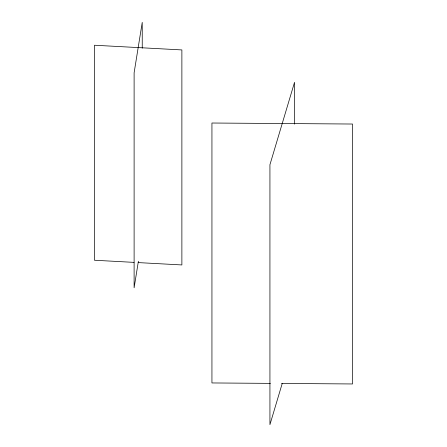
<?xml version="1.0" encoding="UTF-8"?>
<svg xmlns="http://www.w3.org/2000/svg" width="447" height="447" viewBox="0 0 447 447"><rect width="100%" height="100%" fill="white"/><g stroke="black" fill="none" stroke-linecap="round" stroke-linejoin="round"><path stroke-width="0.67" d="M138.397 261.232L134.111 287.823L134.111 72.811L142.241 22.35L142.241 48.181M282.23 383.453L269.932 424.65L269.932 164.72L294.528 82.326L294.528 124.137M270.401 383.37L211.939 382.95L211.939 123.02L352.527 124.031L352.527 383.962L281.537 383.448M134.016 262.372L94.473 260.249L94.473 45.236L181.879 49.93L181.879 264.942L138.179 262.596"/></g></svg>
